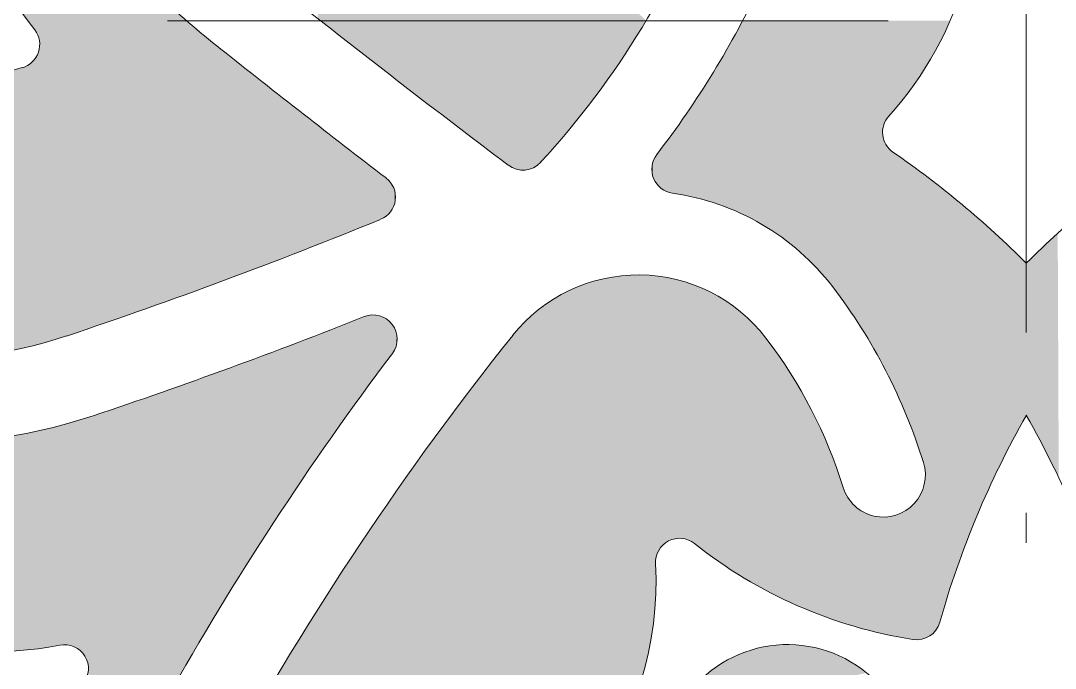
# Model space of a CAD drawing. Extents: x 0 to 297, y 0 to 420.
# Drawn here: x 214.76 to 231.99, y 249.36 to 260.14 of the extents above; entities that cross this region are included whole.
import ezdxf

# ---------------------------------------------------------------- set-up
doc = ezdxf.new("R2010")
doc.units = 0
doc.linetypes.add('DASHDOT', pattern=[18.5, 12, -3, 0.5, -3])

msp = doc.modelspace()

# ---------------------------------------------------------------- linework, layer by layer
at = {"color": 7, "linetype": 'DASHDOT', "lineweight": 18}
for p, q in [((231.503, 236.445), (231.503, 280.754)), ((266.202, 260.138), (196.803, 260.135))]:
    msp.add_line(p, q, dxfattribs=at)
at = {"color": 7, "lineweight": 18}
for centre, radius, start, end in [((229.443, 271.025), 18.187, 198.6749, 217.3858), ((212.728, 267.584), 14.504, 317.4678, 339.7177), ((229.051, 273.468), 17.627, 222.3609, 231.5523), ((224.848, 262.487), 5.879, 317.9236, 344.118), ((341.21, 414.735), 196.604, 231.55227, 232.99513), ((212.728, 267.584), 15.904, 322.5232, 334.527), ((214.674, 259.739), 0.4, 285.8182, 37.3858), ((341.21, 414.735), 198.004, 231.55227, 232.56188), ((223.581, 228.304), 32.273, 105.8182, 121.3184), ((229.509, 258.279), 0.4, 137.9236, 235.4239), ((220.269, 244.874), 15.881, 44.9773, 55.4239), ((242.737, 244.874), 15.881, 124.5761, 135.0227), ((223.12, 258.051), 0.402, 232.9951, 317.4678), ((225.669, 257.662), 0.402, 142.5232, 261.9432), ((220.599, 257.2), 0.4, 292.2377, 52.5619), ((225.041, 253.227), 4.077, 37.4071, 81.9432), ((188.381, 335.999), 85.532, 288.49932, 292.23767), ((225.041, 253.227), 2.677, 37.4071, 141.391), ((220.808, 249.99), 9.406, 17.2613, 37.4071), ((213.088, 262.157), 7.665, 242.1559, 288.4993), ((188.381, 335.999), 86.932, 288.49932, 291.6681), ((220.627, 254.839), 0.4, 323.0275, 111.6681), ((262.467, 223.342), 50.57, 141.391, 151.1517), ((220.808, 249.99), 8.006, 17.2613, 37.4071), ((262.467, 223.342), 51.97, 143.0275, 150.6047), ((213.088, 262.157), 9.065, 242.1559, 288.4993), ((244.901, 245.941), 15.416, 150.3509, 164.2627), ((218.105, 245.941), 15.416, 15.7373, 29.6491), ((229.122, 252.573), 0.7, 197.2612, 17.2613), ((225.729, 251.12), 0.4, 51.4862, 183.0302), ((230.815, 257.511), 7.768, 231.4862, 261.1193), ((214.187, 256.179), 6.553, 229.7517, 280.7651), ((219.764, 250.804), 5.573, 283.0235, 3.0302), ((229.678, 250.231), 0.4, 261.1193, 344.2627), ((215.486, 249.348), 0.4, 322.1513, 100.7651), ((227.526, 247.673), 2.078, 38.8229, 133.6354)]:
    msp.add_arc(centre, radius, start, end, dxfattribs=at)
at = {"color": 7, "lineweight": 5}
for points in [[(219.75, 260.136), (219.701, 260.175), (222.354, 262.839), (220.02, 266.289)], [(214.876, 260.136), (214.664, 260.426), (214.761, 263.46), (214.674, 263.647)], [(214.876, 260.136), (214.761, 263.46), (214.95, 263.094), (214.853, 263.276)], [(214.876, 260.136), (214.95, 263.094), (215.158, 262.739), (215.052, 262.915)], [(214.876, 260.136), (215.158, 262.739), (215.385, 262.395), (215.269, 262.565)], [(219.75, 260.136), (222.354, 262.839), (222.376, 262.815)], [(225.174, 260.136), (219.75, 260.136), (222.401, 262.795), (222.376, 262.815)], [(214.876, 260.136), (215.385, 262.395), (215.629, 262.063), (215.504, 262.227)], [(214.876, 260.136), (215.629, 262.063), (215.89, 261.745), (215.757, 261.902)], [(214.876, 260.136), (215.89, 261.745), (216.115, 261.495), (216.026, 261.591)], [(214.876, 260.136), (216.115, 261.495), (216.293, 261.305), (216.204, 261.399)], [(214.876, 260.136), (216.293, 261.305), (216.474, 261.117), (216.383, 261.211)], [(214.876, 260.136), (216.474, 261.117), (216.658, 260.933), (216.566, 261.025)], [(214.876, 260.136), (216.658, 260.933), (216.845, 260.751), (216.752, 260.841)], [(214.876, 260.136), (216.845, 260.751), (217.035, 260.571), (216.94, 260.661)], [(214.876, 260.136), (217.035, 260.571), (217.227, 260.395), (217.13, 260.483)], [(214.876, 260.136), (217.227, 260.395), (217.421, 260.222), (217.324, 260.308)], [(214.876, 260.136), (217.421, 260.222), (217.52, 260.136)], [(217.52, 260.136), (214.883, 260.126), (214.876, 260.136)], [(217.52, 260.136), (214.898, 260.107), (214.883, 260.126), (214.89, 260.117)], [(217.52, 260.136), (214.912, 260.088), (214.898, 260.107), (214.905, 260.097)], [(217.52, 260.136), (214.927, 260.069), (214.912, 260.088), (214.919, 260.078)], [(217.52, 260.136), (214.941, 260.049), (214.927, 260.069), (214.934, 260.059)], [(217.52, 260.136), (214.956, 260.03), (214.941, 260.049), (214.948, 260.04)], [(217.52, 260.136), (214.97, 260.011), (214.956, 260.03), (214.963, 260.021)], [(217.52, 260.136), (214.985, 259.992), (214.97, 260.011), (214.978, 260.001)], [(217.52, 260.136), (215.019, 259.942), (214.985, 259.992), (214.992, 259.982)], [(217.52, 260.136), (215.058, 259.853), (215.019, 259.942), (215.041, 259.898)], [(217.52, 260.136), (215.074, 259.757), (215.058, 259.853), (215.069, 259.805)], [(215.149, 254.774), (215.074, 259.757), (215.52, 254.887), (217.52, 260.136)], [(217.52, 260.136), (216.18, 255.111), (215.52, 254.887), (215.85, 254.999)], [(217.52, 260.136), (216.839, 255.341), (216.18, 255.111), (216.51, 255.225)], [(217.52, 260.136), (217.496, 255.576), (216.839, 255.341), (217.168, 255.458)], [(217.824, 255.695), (217.496, 255.576), (217.555, 260.106), (217.52, 260.136)], [(217.824, 255.695), (217.555, 260.106), (217.625, 260.045), (217.59, 260.076)], [(217.824, 255.695), (217.625, 260.045), (217.696, 259.985), (217.661, 260.015)], [(217.824, 255.695), (217.696, 259.985), (217.767, 259.926), (217.732, 259.956)], [(219.75, 260.136), (219.944, 259.984), (220.333, 259.68), (220.138, 259.832)], [(219.75, 260.136), (220.333, 259.68), (220.722, 259.377), (220.527, 259.529)], [(219.75, 260.136), (220.722, 259.377), (221.112, 259.076), (220.917, 259.226)], [(219.75, 260.136), (221.112, 259.076), (221.503, 258.775), (221.308, 258.925)], [(219.75, 260.136), (221.503, 258.775), (221.895, 258.475), (221.699, 258.625)], [(219.75, 260.136), (221.895, 258.475), (222.287, 258.176), (222.091, 258.325)], [(219.75, 260.136), (222.287, 258.176), (222.68, 257.878), (222.484, 258.027)], [(219.75, 260.136), (222.68, 257.878), (222.908, 257.709), (222.877, 257.73)], [(219.75, 260.136), (222.908, 257.709), (222.974, 257.676), (222.94, 257.691)], [(219.75, 260.136), (222.974, 257.676), (223.045, 257.655), (223.009, 257.664)], [(219.75, 260.136), (223.045, 257.655), (223.119, 257.649), (223.082, 257.65)], [(219.75, 260.136), (223.119, 257.649), (223.193, 257.655), (223.156, 257.65)], [(219.75, 260.136), (223.193, 257.655), (223.264, 257.675), (223.229, 257.664)], [(219.75, 260.136), (223.264, 257.675), (223.331, 257.708), (223.298, 257.69)], [(219.75, 260.136), (223.331, 257.708), (223.39, 257.753), (223.361, 257.729)], [(219.75, 260.136), (223.39, 257.753), (223.54, 257.915), (223.416, 257.779)], [(219.75, 260.136), (223.54, 257.915), (223.782, 258.193), (223.662, 258.053)], [(219.75, 260.136), (223.782, 258.193), (224.016, 258.477), (223.9, 258.334)], [(219.75, 260.136), (224.016, 258.477), (224.244, 258.766), (224.131, 258.621)], [(219.75, 260.136), (224.244, 258.766), (224.464, 259.061), (224.355, 258.913)], [(219.75, 260.136), (224.464, 259.061), (224.677, 259.362), (224.571, 259.211)], [(219.75, 260.136), (224.677, 259.362), (224.882, 259.668), (224.78, 259.514)], [(219.75, 260.136), (224.882, 259.668), (225.079, 259.979), (224.981, 259.823)], [(219.75, 260.136), (225.079, 259.979), (225.174, 260.136)], [(226.748, 256.929), (226.567, 257.008), (226.702, 259.99), (226.622, 259.845)], [(226.748, 256.929), (226.702, 259.99), (226.926, 256.842), (226.781, 260.136)], [(230.237, 260.136), (227.099, 256.746), (226.781, 260.136), (226.926, 256.842)], [(230.237, 260.136), (227.431, 256.53), (227.099, 256.746), (227.268, 256.642)], [(230.237, 260.136), (229.185, 258.514), (227.431, 256.53), (227.589, 256.41)], [(230.237, 260.136), (229.29, 258.636), (229.185, 258.514), (229.212, 258.547)], [(230.237, 260.136), (229.442, 258.819), (229.29, 258.636), (229.367, 258.727)], [(230.237, 260.136), (229.586, 259.007), (229.442, 258.819), (229.515, 258.912)], [(230.237, 260.136), (229.723, 259.201), (229.586, 259.007), (229.656, 259.104)], [(230.237, 260.136), (229.852, 259.401), (229.723, 259.201), (229.788, 259.3)], [(230.237, 260.136), (229.972, 259.605), (229.852, 259.401), (229.913, 259.503)], [(230.237, 260.136), (230.084, 259.815), (229.972, 259.605), (230.029, 259.709)], [(230.237, 260.136), (230.188, 260.028), (230.084, 259.815), (230.137, 259.921)], [(217.824, 255.695), (217.767, 259.926), (217.839, 259.867), (217.803, 259.896)], [(218.151, 255.816), (217.824, 255.695), (217.874, 259.837), (217.839, 259.867)], [(218.151, 255.816), (217.874, 259.837), (217.946, 259.779), (217.91, 259.808)], [(226.567, 257.008), (226.541, 259.701), (226.622, 259.845)], [(215.149, 254.774), (215.036, 259.568), (215.066, 259.66), (215.054, 259.613)], [(215.149, 254.774), (215.066, 259.66), (215.074, 259.757), (215.073, 259.708)], [(218.151, 255.816), (217.946, 259.779), (218.018, 259.72), (217.982, 259.749)], [(218.151, 255.816), (218.018, 259.72), (218.055, 259.691)], [(218.055, 259.691), (218.091, 259.663), (218.151, 255.816), (218.262, 259.527)], [(226.381, 257.077), (226.458, 259.557), (226.567, 257.008), (226.541, 259.701)], [(215.149, 254.774), (214.914, 259.419), (214.984, 259.486), (214.951, 259.45)], [(215.149, 254.774), (214.984, 259.486), (215.036, 259.568), (215.012, 259.525)], [(218.151, 255.816), (218.262, 259.527), (218.478, 255.938), (218.433, 259.392)], [(226.288, 259.273), (226.374, 259.414), (226.381, 257.077), (226.458, 259.557)], [(214.01, 254.547), (214.26, 259.201), (214.394, 254.603), (214.783, 259.354)], [(214.394, 254.603), (214.783, 259.354), (214.774, 254.679)], [(215.149, 254.774), (214.774, 254.679), (214.829, 259.371), (214.783, 259.354)], [(215.149, 254.774), (214.829, 259.371), (214.914, 259.419), (214.873, 259.392)], [(218.478, 255.938), (218.433, 259.392), (218.604, 259.257)], [(218.804, 256.061), (218.478, 255.938), (218.775, 259.122), (218.604, 259.257)], [(218.804, 256.061), (218.775, 259.122), (219.13, 256.186), (218.947, 258.987)], [(226.021, 258.853), (226.112, 258.992), (226.193, 257.138), (226.2, 259.132)], [(226.193, 257.138), (226.2, 259.132), (226.381, 257.077), (226.288, 259.273)], [(218.947, 258.987), (219.118, 258.852), (219.13, 256.186), (219.29, 258.718)], [(226.001, 257.189), (225.93, 258.715), (226.193, 257.138), (226.021, 258.853)], [(219.13, 256.186), (219.29, 258.718), (219.455, 256.312), (219.462, 258.584)], [(226.001, 257.189), (225.808, 257.231), (225.93, 258.715), (225.836, 258.578)], [(219.455, 256.312), (219.462, 258.584), (219.78, 256.439)], [(219.462, 258.584), (219.634, 258.45), (219.78, 256.439), (219.806, 258.316)], [(225.808, 257.231), (225.613, 257.264), (225.742, 258.442), (225.646, 258.306)], [(225.808, 257.231), (225.742, 258.442), (225.836, 258.578)], [(227.589, 256.41), (229.185, 258.514), (227.74, 256.282), (229.162, 258.479)], [(227.885, 256.148), (227.74, 256.282), (229.143, 258.441), (229.162, 258.479)], [(227.885, 256.148), (229.143, 258.441), (228.024, 256.006)], [(228.155, 255.858), (228.024, 256.006), (229.128, 258.401), (229.143, 258.441)], [(219.78, 256.439), (219.806, 258.316), (220.104, 256.568), (219.978, 258.182)], [(225.561, 257.274), (225.512, 257.292), (225.646, 258.306), (225.549, 258.172)], [(225.561, 257.274), (225.646, 258.306), (225.613, 257.264)], [(228.155, 255.858), (229.128, 258.401), (228.279, 255.704)], [(229.117, 258.36), (228.279, 255.704), (229.128, 258.401)], [(229.117, 258.36), (228.523, 255.37), (228.279, 255.704), (228.403, 255.538)], [(229.117, 258.36), (229.11, 258.318), (228.523, 255.37), (228.64, 255.199)], [(229.11, 258.318), (228.752, 255.026), (228.64, 255.199)], [(229.109, 258.275), (228.861, 254.85), (229.11, 258.318), (228.752, 255.026)], [(229.067, 254.491), (228.966, 254.672), (229.109, 258.275), (228.861, 254.85)], [(229.164, 254.309), (229.067, 254.491), (229.111, 258.233), (229.109, 258.275)], [(220.104, 256.568), (219.978, 258.182), (220.151, 258.049)], [(225.465, 257.315), (225.422, 257.345), (225.549, 258.172), (225.45, 258.039)], [(225.465, 257.315), (225.549, 258.172), (225.512, 257.292)], [(229.164, 254.309), (229.111, 258.233), (229.13, 258.15), (229.118, 258.191)], [(229.13, 258.15), (229.146, 258.111), (229.164, 254.309), (229.166, 258.073)], [(220.428, 256.698), (220.104, 256.568), (220.324, 257.916), (220.151, 258.049)], [(220.428, 256.698), (220.324, 257.916), (220.751, 256.829), (220.496, 257.783)], [(225.348, 257.419), (225.35, 257.907), (225.383, 257.379), (225.45, 258.039)], [(225.383, 257.379), (225.45, 258.039), (225.422, 257.345)], [(229.164, 254.309), (229.166, 258.073), (229.256, 254.124), (229.19, 258.038)], [(229.256, 254.124), (229.19, 258.038), (229.217, 258.005)], [(229.217, 258.005), (229.248, 257.976), (229.256, 254.124), (229.282, 257.95)], [(229.256, 254.124), (229.282, 257.95), (229.345, 253.938), (229.43, 257.846)], [(220.496, 257.783), (220.669, 257.65), (220.751, 256.829), (220.842, 257.517)], [(225.27, 257.611), (225.27, 257.716), (225.28, 257.56), (225.28, 257.767)], [(225.28, 257.56), (225.28, 257.767), (225.296, 257.51), (225.297, 257.817)], [(225.296, 257.51), (225.297, 257.817), (225.319, 257.463), (225.32, 257.863)], [(225.319, 257.463), (225.32, 257.863), (225.348, 257.419), (225.35, 257.907)], [(229.43, 257.846), (229.43, 253.749), (229.345, 253.938)], [(229.577, 257.741), (229.51, 253.559), (229.43, 257.846), (229.43, 253.749)], [(229.723, 257.634), (229.587, 253.367), (229.577, 257.741), (229.51, 253.559)], [(225.27, 257.716), (225.27, 257.611), (225.266, 257.663)], [(229.727, 252.978), (229.659, 253.173), (229.723, 257.634), (229.587, 253.367)], [(229.868, 257.526), (229.79, 252.781), (229.723, 257.634), (229.727, 252.978)], [(220.751, 256.829), (220.842, 257.517), (220.798, 256.852), (220.842, 256.881)], [(220.842, 256.881), (220.842, 257.517), (220.881, 256.916), (220.882, 257.483)], [(220.881, 256.916), (220.882, 257.483), (220.916, 256.955), (220.916, 257.443)], [(220.916, 256.955), (220.916, 257.443), (220.945, 256.999), (220.946, 257.4)], [(220.945, 256.999), (220.946, 257.4), (220.968, 257.046), (220.969, 257.353)], [(229.868, 257.526), (229.819, 252.509), (229.79, 252.781), (229.818, 252.647)], [(229.868, 257.526), (229.829, 249.861), (229.819, 252.509), (229.795, 249.849)], [(229.894, 249.895), (229.862, 249.876), (229.868, 257.526), (229.829, 249.861)], [(230.012, 257.416), (229.923, 249.916), (229.868, 257.526), (229.894, 249.895)], [(230.012, 257.416), (229.976, 249.965), (229.923, 249.916), (229.951, 249.939)], [(230.012, 257.416), (230.019, 250.023), (229.976, 249.965), (229.999, 249.993)], [(230.154, 257.304), (230.019, 250.023), (230.012, 257.416)], [(220.968, 257.046), (220.969, 257.353), (220.985, 257.095), (220.986, 257.303)], [(220.985, 257.095), (220.986, 257.303), (220.996, 257.147), (220.996, 257.251)], [(220.996, 257.147), (220.996, 257.251), (220.999, 257.199)], [(230.154, 257.304), (230.051, 250.088), (230.019, 250.023), (230.037, 250.055)], [(230.154, 257.304), (230.128, 250.347), (230.051, 250.088), (230.063, 250.123)], [(230.196, 250.571), (230.128, 250.347), (230.295, 257.19), (230.154, 257.304)], [(230.196, 250.571), (230.295, 257.19), (230.268, 250.794)], [(230.344, 251.015), (230.268, 250.794), (230.435, 257.075), (230.295, 257.19)], [(230.344, 251.015), (230.435, 257.075), (230.422, 251.236)], [(230.422, 251.236), (230.435, 257.075), (230.504, 251.455), (230.573, 256.959)], [(230.504, 251.455), (230.573, 256.959), (230.59, 251.672), (230.71, 256.84)], [(230.59, 251.672), (230.71, 256.84), (230.678, 251.889)], [(230.678, 251.889), (230.71, 256.84), (230.77, 252.104), (230.846, 256.721)], [(230.77, 252.104), (230.846, 256.721), (230.865, 252.318), (230.98, 256.599)], [(230.865, 252.318), (230.98, 256.599), (230.964, 252.53)], [(230.964, 252.53), (230.98, 256.599), (231.065, 252.741), (231.113, 256.477)], [(231.893, 256.477), (231.941, 252.741), (232.026, 256.599), (232.043, 252.53)], [(231.065, 252.741), (231.113, 256.477), (231.17, 252.95), (231.244, 256.352)], [(231.762, 256.352), (231.836, 252.95), (231.893, 256.477), (231.941, 252.741)], [(231.17, 252.95), (231.244, 256.352), (231.278, 253.158), (231.374, 256.226)], [(231.278, 253.158), (231.374, 256.226), (231.389, 253.363), (231.503, 256.099)], [(231.503, 256.099), (231.617, 253.363), (231.632, 256.226), (231.728, 253.158)], [(231.632, 256.226), (231.728, 253.158), (231.762, 256.352), (231.836, 252.95)], [(231.389, 253.363), (231.503, 256.099), (231.503, 253.568)], [(231.617, 253.363), (231.503, 256.099), (231.503, 253.568)], [(224.216, 247.452), (224.467, 255.841), (224.491, 247.853), (224.766, 255.89)], [(224.766, 255.89), (224.731, 248.276), (224.491, 247.853)], [(225.069, 255.904), (224.932, 248.719), (224.766, 255.89), (224.731, 248.276)], [(225.372, 255.883), (225.094, 249.177), (225.069, 255.904), (224.932, 248.719)], [(225.296, 250.128), (225.216, 249.648), (225.372, 255.883), (225.094, 249.177)], [(225.372, 255.883), (225.329, 251.099), (225.296, 250.128), (225.334, 250.612)], [(225.339, 251.213), (225.33, 251.156), (225.372, 255.883), (225.329, 251.099)], [(225.357, 251.267), (225.339, 251.213), (225.382, 251.319), (225.372, 255.883)], [(225.671, 255.829), (225.414, 251.367), (225.372, 255.883), (225.382, 251.319)], [(223.627, 255.5), (223.893, 255.645), (223.907, 247.077), (224.174, 255.76)], [(223.907, 247.077), (224.174, 255.76), (224.216, 247.452), (224.467, 255.841)], [(225.671, 255.829), (225.496, 251.446), (225.414, 251.367), (225.452, 251.409)], [(225.671, 255.829), (225.598, 251.498), (225.496, 251.446), (225.545, 251.475)], [(225.671, 255.829), (225.71, 251.519), (225.598, 251.498), (225.654, 251.513)], [(225.961, 255.741), (225.71, 251.519), (225.671, 255.829)], [(225.961, 255.741), (225.824, 251.508), (225.71, 251.519), (225.768, 251.518)], [(225.961, 255.741), (225.93, 251.465), (225.824, 251.508), (225.879, 251.491)], [(225.978, 251.433), (225.93, 251.465), (226.24, 255.621), (225.961, 255.741)], [(223.197, 246.414), (223.379, 255.325), (223.566, 246.73), (223.627, 255.5)], [(223.566, 246.73), (223.627, 255.5), (223.907, 247.077)], [(225.978, 251.433), (226.24, 255.621), (226.177, 251.28)], [(226.177, 251.28), (226.24, 255.621), (226.38, 251.133), (226.503, 255.47)], [(226.38, 251.133), (226.503, 255.47), (226.589, 250.993), (226.747, 255.29)], [(220.199, 255.1), (220.479, 255.21), (220.184, 253.559), (220.435, 253.908)], [(220.689, 254.254), (220.435, 253.908), (220.541, 255.229), (220.479, 255.21)], [(220.689, 254.254), (220.541, 255.229), (220.67, 255.236), (220.605, 255.238)], [(220.689, 254.254), (220.67, 255.236), (220.733, 255.224)], [(220.946, 254.598), (220.689, 254.254), (220.794, 255.202), (220.733, 255.224)], [(220.946, 254.598), (220.794, 255.202), (220.901, 255.13), (220.851, 255.17)], [(222.95, 254.898), (223.152, 255.124), (223.197, 246.414), (223.379, 255.325)], [(226.589, 250.993), (226.747, 255.29), (226.802, 250.86), (226.97, 255.083)], [(219.448, 252.501), (219.639, 254.882), (219.69, 252.856), (219.92, 254.99)], [(219.69, 252.856), (219.92, 254.99), (219.936, 253.209)], [(220.199, 255.1), (220.184, 253.559), (219.92, 254.99), (219.936, 253.209)], [(220.901, 255.13), (220.945, 255.081), (220.946, 254.598), (220.98, 255.027)], [(220.946, 254.598), (220.98, 255.027), (220.981, 254.653), (221.005, 254.967)], [(226.802, 250.86), (226.97, 255.083), (227.019, 250.734), (227.167, 254.853)], [(219.208, 252.145), (219.359, 254.774), (219.448, 252.501), (219.639, 254.882)], [(220.981, 254.653), (221.005, 254.967), (221.006, 254.712), (221.021, 254.905)], [(221.006, 254.712), (221.021, 254.905), (221.022, 254.775), (221.027, 254.84)], [(222.382, 245.884), (222.616, 254.475), (222.801, 246.131), (222.95, 254.898)], [(222.801, 246.131), (222.95, 254.898), (223.197, 246.414)], [(227.019, 250.734), (227.167, 254.853), (227.24, 250.614), (227.273, 254.712)], [(218.738, 251.426), (218.797, 254.562), (218.972, 251.786), (219.078, 254.668)], [(218.972, 251.786), (219.078, 254.668), (219.208, 252.145), (219.359, 254.774)], [(227.24, 250.614), (227.273, 254.712), (227.465, 250.503)], [(227.273, 254.712), (227.375, 254.569), (227.465, 250.503), (227.474, 254.424)], [(218.507, 251.063), (218.515, 254.458), (218.738, 251.426), (218.797, 254.562)], [(221.962, 253.619), (222.287, 254.049), (222.382, 245.884), (222.616, 254.475)], [(217.834, 249.965), (217.951, 254.251), (218.055, 250.333), (218.233, 254.354)], [(218.055, 250.333), (218.233, 254.354), (218.28, 250.699), (218.515, 254.458)], [(218.28, 250.699), (218.515, 254.458), (218.507, 251.063)], [(227.465, 250.503), (227.474, 254.424), (227.693, 250.398), (227.57, 254.276)], [(217.4, 249.224), (217.187, 248.85), (217.668, 254.149), (217.385, 254.049)], [(217.4, 249.224), (217.668, 254.149), (217.615, 249.595)], [(217.615, 249.595), (217.668, 254.149), (217.834, 249.965), (217.951, 254.251)], [(227.57, 254.276), (227.662, 254.127), (227.693, 250.398), (227.751, 253.975)], [(217.101, 253.949), (216.908, 248.27), (216.817, 253.85), (216.85, 248.12)], [(217.101, 253.949), (217.038, 248.565), (216.908, 248.27), (216.971, 248.418)], [(217.11, 248.709), (217.038, 248.565), (217.385, 254.049), (217.101, 253.949)], [(217.11, 248.709), (217.385, 254.049), (217.187, 248.85)], [(227.693, 250.398), (227.751, 253.975), (227.924, 250.301), (227.837, 253.821)], [(216.817, 253.85), (216.545, 246.545), (216.533, 253.752)], [(216.817, 253.85), (216.565, 246.867), (216.545, 246.545), (216.552, 246.706)], [(216.817, 253.85), (216.606, 247.186), (216.565, 246.867), (216.583, 247.027)], [(216.817, 253.85), (216.667, 247.502), (216.606, 247.186), (216.634, 247.345)], [(216.817, 253.85), (216.749, 247.814), (216.667, 247.502), (216.705, 247.659)], [(216.817, 253.85), (216.85, 248.12), (216.749, 247.814), (216.797, 247.968)], [(227.837, 253.821), (227.92, 253.666), (227.924, 250.301), (227.999, 253.509)], [(216.249, 253.656), (215.995, 244.185), (215.964, 253.56)], [(216.249, 253.656), (216.067, 244.207), (215.995, 244.185), (216.036, 244.196)], [(216.249, 253.656), (216.131, 244.227), (216.067, 244.207), (216.099, 244.217)], [(216.249, 253.656), (216.195, 244.247), (216.131, 244.227), (216.163, 244.237)], [(216.249, 253.656), (216.26, 244.265), (216.195, 244.247), (216.228, 244.256)], [(216.533, 253.752), (216.26, 244.265), (216.249, 253.656)], [(216.533, 253.752), (216.324, 244.283), (216.26, 244.265), (216.292, 244.274)], [(216.533, 253.752), (216.389, 244.301), (216.324, 244.283), (216.357, 244.292)], [(216.533, 253.752), (216.454, 244.317), (216.389, 244.301), (216.422, 244.309)], [(216.533, 253.752), (216.519, 244.333), (216.454, 244.317), (216.487, 244.325)], [(216.533, 253.752), (216.545, 246.545), (216.519, 244.333), (216.543, 246.384)], [(221.488, 245.504), (221.642, 253.186), (221.943, 245.675), (221.962, 253.619)], [(221.943, 245.675), (221.962, 253.619), (222.382, 245.884)], [(215.964, 253.56), (215.532, 249.745), (215.526, 253.425)], [(215.964, 253.56), (215.648, 249.714), (215.532, 249.745), (215.591, 249.734)], [(215.964, 253.56), (215.75, 249.649), (215.648, 249.714), (215.701, 249.685)], [(215.964, 253.56), (215.827, 249.557), (215.75, 249.649), (215.792, 249.606)], [(215.964, 253.56), (215.874, 249.446), (215.827, 249.557), (215.855, 249.503)], [(215.964, 253.56), (215.884, 249.386), (215.874, 249.446)], [(215.912, 244.176), (215.885, 249.326), (215.964, 253.56), (215.884, 249.386)], [(215.954, 244.179), (215.912, 244.176), (215.995, 244.185), (215.964, 253.56)], [(227.924, 250.301), (227.999, 253.509), (228.159, 250.211), (228.075, 253.35)], [(215.082, 253.313), (214.689, 249.645), (214.632, 253.224), (214.324, 249.627)], [(215.082, 253.313), (215.051, 249.683), (214.689, 249.645)], [(215.526, 253.425), (215.411, 249.741), (215.082, 253.313), (215.051, 249.683)], [(215.532, 249.745), (215.471, 249.748), (215.526, 253.425), (215.411, 249.741)], [(228.075, 253.35), (228.147, 253.19), (228.159, 250.211), (228.215, 253.028)], [(221.02, 245.374), (221.327, 252.75), (221.488, 245.504), (221.642, 253.186)], [(228.159, 250.211), (228.215, 253.028), (228.396, 250.129), (228.28, 252.864)], [(220.71, 251.867), (221.016, 252.31), (221.02, 245.374), (221.327, 252.75)], [(228.28, 252.864), (228.341, 252.699), (228.396, 250.129), (228.399, 252.533)], [(228.396, 250.129), (228.399, 252.533), (228.636, 250.055), (228.453, 252.365)], [(229.819, 252.509), (229.795, 249.849), (229.793, 252.375), (229.76, 249.84)], [(228.636, 250.055), (228.453, 252.365), (228.507, 252.239)], [(228.507, 252.239), (228.584, 252.126), (228.636, 250.055), (228.681, 252.029)], [(229.666, 252.133), (229.741, 252.247), (229.652, 249.832), (229.688, 249.831)], [(229.741, 252.247), (229.724, 249.834), (229.688, 249.831)], [(229.793, 252.375), (229.76, 249.84), (229.741, 252.247), (229.724, 249.834)], [(229.666, 252.133), (229.652, 249.832), (229.569, 252.035), (229.616, 249.836)], [(228.636, 250.055), (228.681, 252.029), (228.878, 249.988), (228.796, 251.954)], [(228.878, 249.988), (228.796, 251.954), (228.923, 251.902)], [(229.122, 249.93), (228.878, 249.988), (229.058, 251.876), (228.923, 251.902)], [(229.195, 251.877), (229.329, 251.905), (229.368, 249.879), (229.456, 251.958)], [(229.368, 249.879), (229.456, 251.958), (229.616, 249.836), (229.569, 252.035)], [(221.02, 245.374), (220.112, 250.972), (220.71, 251.867), (220.408, 251.421)], [(229.122, 249.93), (229.058, 251.876), (229.368, 249.879), (229.195, 251.877)], [(221.02, 245.374), (219.533, 250.064), (220.112, 250.972), (219.82, 250.519)], [(221.02, 245.374), (218.974, 249.144), (219.533, 250.064), (219.251, 249.605)], [(225.47, 248.497), (227.662, 249.746), (227.234, 249.73), (227.448, 249.75)], [(225.47, 248.497), (228.085, 249.674), (227.662, 249.746), (227.876, 249.721)], [(225.47, 248.497), (227.234, 249.73), (226.817, 249.627), (227.023, 249.689)], [(225.47, 248.497), (228.484, 249.517), (228.085, 249.674), (228.289, 249.606)], [(225.47, 248.497), (226.817, 249.627), (226.431, 249.439), (226.619, 249.543)], [(225.47, 248.497), (228.842, 249.28), (228.484, 249.517), (228.669, 249.408)], [(225.47, 248.497), (226.431, 249.439), (226.092, 249.177), (226.255, 249.317)]]:
    msp.add_solid(points, dxfattribs=at)

doc.saveas('drawing.dxf')
